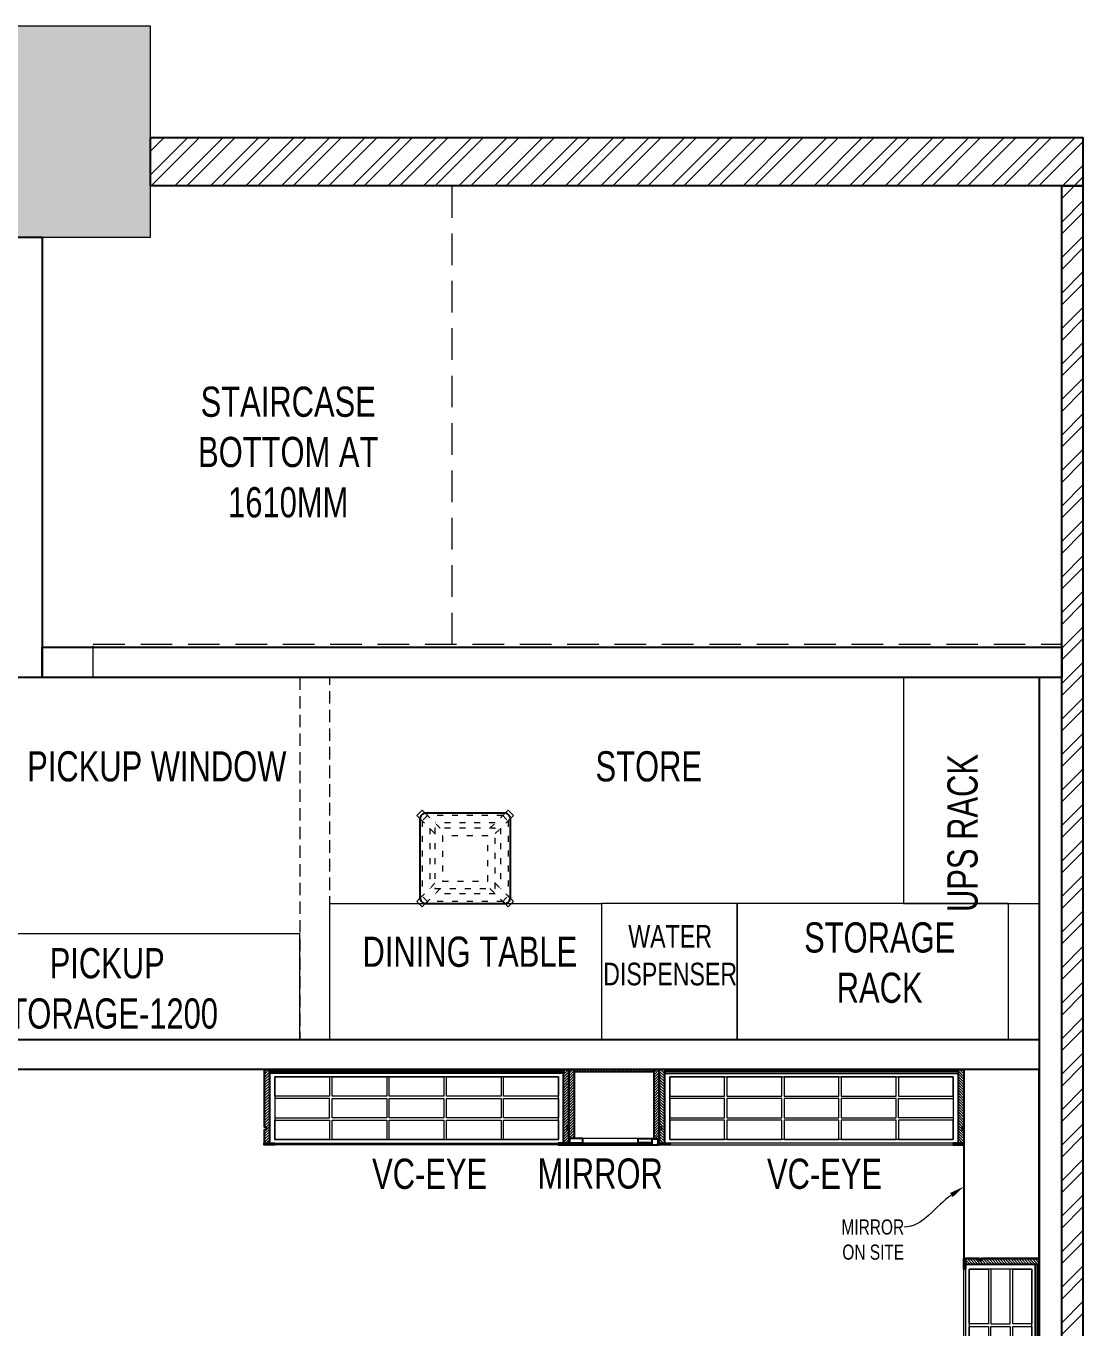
# Model space of a CAD drawing. Header units: feet. Extents: x 3370792 to 3381007, y -5461379 to -5451456.
# Drawn here: x 3376197 to 3379702, y -5455773 to -5451456 of the extents above; entities that cross this region are included whole.
import ezdxf
from ezdxf import colors
from ezdxf.entities.mleader import LeaderData, LeaderLine
from ezdxf.math import Vec2, Vec3

# ---------------------------------------------------------------- set-up
doc = ezdxf.new("R2010")
doc.units = ezdxf.units.FT
doc.header["$LTSCALE"] = 33
doc.header["$MEASUREMENT"] = 0
for name, pattern in [('a_p6_plan_L18$0$HIDDEN', [0.375, 0.25, -0.125]), ('ACAD_ISO03W100', [30, 12, -18]), ('HIDDEN2', [4.7625, 3.175, -1.5875])]:
    doc.linetypes.add(name, pattern=pattern)
for name, color, linetype, lineweight in [('A-RCC COLUMN-HATCH', 253, 'Continuous', 9), ('A-WALL HATCH', 251, 'Continuous', 0), ('Column', 243, 'Continuous', 9), ('LENS-CURTAIN', 5, 'a_p6_plan_L18$0$HIDDEN', 9), ('LENS-PARTITION', 21, 'Continuous', 25), ('LENS-TEXT', 31, 'Continuous', 5), ('LENS_DIMENSION', 193, 'Continuous', 0), ('LENS_PARTITION', 21, 'Continuous', 25), ('LENS_TEXT', 31, 'Continuous', 5), ('LK-FF&E WALL', 1, 'Continuous', 9), ('LN-ELEVATION-1', 81, 'Continuous', 25), ('LN-ELEVATION-2', 103, 'Continuous', 20), ('LN-ELEVATION-3', 125, 'Continuous', 18), ('LN-ELEVATION-4', 145, 'Continuous', 13), ('LN-ELEVATION-5', 167, 'Continuous', 5), ('LN-HATCH', 251, 'Continuous', 0), ('PLANO-TXT', 252, 'Continuous', 5), ('Steps', 4, 'Continuous', 9)]:
    doc.layers.add(name, color=color, linetype=linetype, lineweight=lineweight)
doc.layers.add('A-WALL', color=1, linetype='Continuous')
doc.styles.add('LK TXT', font='GILC____.TTF', dxfattribs={"height": 100})
doc.styles.get("Standard").update_dxf_attribs({"font": 'GILC____.TTF'})
pattern_1 = [(45, (7858558.917, 3503823.203), (-4.4901280605, 4.4901280605), [])]

# ---------------------------------------------------------------- blocks, each defined once
blk = doc.blocks.new('A$C5521f6e5')
at = {"layer": 'A-RCC COLUMN-HATCH', "ltscale": 10}
h = blk.add_hatch(color=256, dxfattribs=at)
h.dxf.hatch_style = 1
h.paths.add_polyline_path([(-3752, -330), (-3092, -330), (-3092, 370), (-3752, 370)])
at = {"layer": 'A-WALL HATCH'}
h = blk.add_hatch(dxfattribs=at)
h.set_pattern_fill('ANSI32', color=256, scale=222)
h.set_pattern_definition([(45, (-3283462.26, 5452018.42), (-58.8666395, 58.8666395), []), (45, (-3283423.02, 5452018.42), (-58.8666395, 58.8666395), [])])
h.paths.add_polyline_path([(-70, -160), (0, -160), (0, -9207), (-70, -9207)])
h.paths.add_polyline_path([(0, -160), (-3092, -160), (-3092, 0), (0, 0)])
h.paths.add_polyline_path([(-7572, 210), (-7642, 210), (-7642, -9207), (-7572, -9207)])
h.paths.add_polyline_path([(-3752, 210), (-7642, 210), (-7642, 370), (-3752, 370)])
at = {"layer": 'A-WALL'}
for points in [[(0, -160), (-3092, -160), (-3092, 0), (0, 0)], [(-70, -160), (0, -160), (0, -9207), (-70, -9207)]]:
    blk.add_lwpolyline(points, close=True, dxfattribs=at)
at = {"layer": 'Column'}
blk.add_lwpolyline([(-3752, -330), (-3092, -330), (-3092, 370), (-3752, 370)], close=True, dxfattribs=at)
at = {"layer": 'Steps', "linetype": 'HIDDEN2'}
for p, q in [((-2092, -1680), (-2092, -160)), ((-3282, -1790), (-3282, -1680)), ((-3282, -1680), (-70, -1680)), ((-3552, -1790), (-3282, -1790)), ((-3282, -1790), (-70, -1790))]:
    blk.add_line(p, q, dxfattribs=at)
at = {"layer": 'LENS_TEXT', "linetype": 'Continuous', "ltscale": 3, "insert": (-2635.5, -1043.1), "char_height": 100, "width": 835.528, "attachment_point": 5, "style": 'LK TXT'}
blk.add_mtext('{\\C7;STAIRCASE BOTTOM AT 1610MM}', dxfattribs=at)
blk = doc.blocks.new('VC HD 1010')
at = {"layer": 'LN-HATCH', "ltscale": 0.5}
h = blk.add_hatch(dxfattribs=at)
h.set_pattern_fill('ANSI31', color=256, scale=2)
h.set_pattern_definition([(45, (3761554.586, 1795022.936), (-4.490128061, 4.490128061), [])])
h.paths.add_polyline_path([(-505.2, 24), (-505.2, -166), (-499.2, -166), (-499.2, -176), (-505.2, -176), (-505.2, -220), (-487.2, -220), (-487.2, 24)])
h = blk.add_hatch(dxfattribs=at)
h.set_pattern_fill('ANSI31', color=256, scale=2)
h.set_pattern_definition(pattern_1)
h.paths.add_polyline_path([(504.8, 24), (504.8, -166), (498.8, -166), (498.8, -176), (504.8, -176), (504.8, -220), (486.8, -220), (486.8, 24)])
h = blk.add_hatch(dxfattribs=at)
h.set_pattern_fill('ANSI31', color=256, scale=2)
h.set_pattern_definition([(45, (7858741.917, 3503823.203), (-4.4901280605, 4.4901280605), [])])
h.paths.add_polyline_path([(-470.2, -220), (-470.2, -226), (-505.2, -226), (-505.2, -220)])
h = blk.add_hatch(dxfattribs=at)
h.set_pattern_fill('ANSI31', color=256, scale=2)
h.set_pattern_definition(pattern_1)
h.paths.add_polyline_path([(476.8, -220), (476.8, -226), (511.8, -226), (511.8, -220)])
at = {"layer": 'LN-ELEVATION-1', "ltscale": 0.5}
for points in [[(-505.2, 24), (-505.2, -166), (-499.2, -166), (-499.2, -176), (-505.2, -176), (-505.2, -220), (-487.2, -220), (-487.2, 24)], [(486.8, 12), (-487.2, 12), (-487.2, 18), (486.8, 18)], [(504.8, 24), (504.8, -166), (498.8, -166), (498.8, -176), (504.8, -176), (504.8, -220), (486.8, -220), (486.8, 24)], [(-470.2, -220), (-470.2, -226), (-505.2, -226), (-505.2, -220)], [(469.8, -220), (469.8, -226), (504.8, -226), (504.8, -220)]]:
    blk.add_lwpolyline(points, close=True, dxfattribs=at)
at = {"layer": 'LN-ELEVATION-2', "ltscale": 0.5}
blk.add_lwpolyline([(470.2, 0), (-470.2, 0), (-470.2, -208), (470.2, -208)], close=True, dxfattribs=at)
at = {"layer": 'LN-ELEVATION-3', "ltscale": 0.5}
for p, q in [((-487.2, 24), (486.8, 24)), ((-470.2, -220), (469.8, -220)), ((469.8, -226), (-470.2, -226))]:
    blk.add_line(p, q, dxfattribs=at)
for points in [[(-470.2, 0), (-288.5, 0), (-288.5, -64), (-470.2, -64)], [(-280.5, 0), (-98.8, 0), (-98.8, -64), (-280.5, -64)], [(-90.8, 0), (90.8, 0), (90.8, -64), (-90.8, -64)], [(98.8, 0), (280.5, 0), (280.5, -64), (98.8, -64)], [(288.5, 0), (470.2, 0), (470.2, -64), (288.5, -64)], [(-470.2, -136), (-288.5, -136), (-288.5, -72), (-470.2, -72)], [(-280.5, -72), (-98.8, -72), (-98.8, -136), (-280.5, -136)], [(-90.8, -72), (90.8, -72), (90.8, -136), (-90.8, -136)], [(98.8, -72), (280.5, -72), (280.5, -136), (98.8, -136)], [(288.5, -72), (470.2, -72), (470.2, -136), (288.5, -136)], [(-470.2, -144), (-288.5, -144), (-288.5, -208), (-470.2, -208)], [(-280.5, -144), (-98.8, -144), (-98.8, -208), (-280.5, -208)], [(-90.8, -144), (90.8, -144), (90.8, -208), (-90.8, -208)], [(98.8, -144), (280.5, -144), (280.5, -208), (98.8, -208)], [(288.5, -144), (470.2, -144), (470.2, -208), (288.5, -208)]]:
    blk.add_lwpolyline(points, close=True, dxfattribs=at)
blk = doc.blocks.new('CLENS 600 TYPE 6')
at = {"layer": 'LN-ELEVATION-1', "ltscale": 0.5}
blk.add_lwpolyline([(130, -225), (-130, -225, -0.414214), (-150, -205), (-150, 55, -0.414214), (-130, 75), (130, 75, -0.414214), (150, 55), (150, -205, -0.414214)], format="xyb", close=True, dxfattribs=at)
at = {"layer": 'LN-ELEVATION-3', "linetype": 'ACAD_ISO03W100', "ltscale": 0.05}
for p, q in [((-100, 7.3), (-142.4, 49.7)), ((-142.4, -199.7), (-142.4, 49.7)), ((-82.3, 25), (-124.7, 67.4)), ((124.7, 67.4), (-124.7, 67.4)), ((82.3, 25), (124.7, 67.4)), ((100, 7.3), (142.4, 49.7)), ((142.4, -199.7), (142.4, 49.7)), ((-117.4, -174.7), (-117.4, 24.7)), ((99.7, 42.4), (-99.7, 42.4)), ((117.4, -174.7), (117.4, 24.7)), ((-100, -157.3), (-142.4, -199.7)), ((100, -157.3), (142.4, -199.7)), ((-82.3, -175), (-124.7, -217.4)), ((99.7, -192.4), (-99.7, -192.4)), ((82.3, -175), (124.7, -217.4)), ((124.7, -217.4), (-124.7, -217.4))]:
    blk.add_line(p, q, dxfattribs=at)
for points in [[(-132.2, 74.9), (-124.7, 67.4), (-142.4, 49.7), (-149.9, 57.2)], [(132.2, 74.9), (124.7, 67.4), (142.4, 49.7), (149.9, 57.2)], [(-132.2, -224.9), (-124.7, -217.4), (-142.4, -199.7), (-149.9, -207.2)], [(132.2, -224.9), (124.7, -217.4), (142.4, -199.7), (149.9, -207.2)]]:
    blk.add_lwpolyline(points, dxfattribs=at)
for points in [[(100, -175), (-100, -175), (-100, 25), (100, 25)], [(75, -150), (-75, -150), (-75, 0), (75, 0)]]:
    blk.add_lwpolyline(points, close=True, dxfattribs=at)
at = {"layer": 'LN-ELEVATION-5', "ltscale": 0.5}
for points in [[(-149.9, 57.2), (-160.1, 67.4), (-142.4, 85.1), (-132.2, 74.9)], [(149.9, 57.2), (160.1, 67.4), (142.4, 85.1), (132.2, 74.9)], [(-149.9, -207.2), (-160.1, -217.4), (-142.4, -235.1), (-132.2, -224.9)], [(149.9, -207.2), (160.1, -217.4), (142.4, -235.1), (132.2, -224.9)]]:
    blk.add_lwpolyline(points, dxfattribs=at)
blk = doc.blocks.new('MIRROR')
at = {"layer": 'LN-HATCH', "ltscale": 0.5}
h = blk.add_hatch(dxfattribs=at)
h.set_pattern_fill('ANSI31', color=256, scale=2)
h.set_pattern_definition([(45, (4060433.7416, 1708720.787), (-4.4901280605, 4.4901280605), [])])
h.paths.add_polyline_path([(212.9, 101.3), (230.9, 101.3), (230.9, -127.7), (212.9, -127.7)])
h.paths.add_polyline_path([(230.9, 95.3), (494.9, 95.3), (494.9, 101.3), (230.9, 101.3)])
h.paths.add_polyline_path([(512.9, 101.3), (494.9, 101.3), (494.9, -127.7), (512.9, -127.7)])
at = {"layer": 'Defpoints'}
blk.add_lwpolyline([(512.9, 101.3), (212.9, 101.3), (212.9, -148.7), (512.9, -148.7)], close=True, dxfattribs=at)
at = {"layer": 'LN-ELEVATION-1'}
for points in [[(212.9, 101.3), (230.9, 101.3), (230.9, -127.7), (212.9, -127.7)], [(230.9, 95.3), (494.9, 95.3), (494.9, 101.3), (230.9, 101.3)], [(512.9, 101.3), (494.9, 101.3), (494.9, -127.7), (512.9, -127.7)], [(259.9, -141.7), (259.9, -127.7), (214.9, -127.7), (214.9, -148.7), (223.9, -148.7), (223.9, -147.2), (216.4, -147.2), (216.4, -141.7)], [(442.9, -141.7), (442.9, -127.7), (487.9, -127.7), (487.9, -148.7), (478.9, -148.7), (478.9, -147.2), (486.4, -147.2), (486.4, -141.7)], [(504.9, -148.7), (504.9, -147.2), (509.4, -147.2), (509.4, -129.2), (487.9, -129.2), (487.9, -127.7), (510.9, -127.7), (510.9, -148.7)]]:
    blk.add_lwpolyline(points, close=True, dxfattribs=at)
at = {"layer": 'LN-ELEVATION-2'}
blk.add_lwpolyline([(259.9, -141.7), (442.9, -141.7), (442.9, -127.7), (259.9, -127.7)], close=True, dxfattribs=at)
at = {"layer": 'LN-ELEVATION-2', "color": 4, "lineweight": 0}
blk.add_lwpolyline([(216.4, -141.7), (486.4, -141.7), (486.4, -147.2), (216.4, -147.2)], close=True, dxfattribs=at)
at = {"layer": 'LN-ELEVATION-4', "ltscale": 0.5}
blk.add_line((478.9, -148.7), (223.9, -148.7), dxfattribs=at)

msp = doc.modelspace()

# ---------------------------------------------------------------- linework, layer by layer
at = {"layer": 'LENS-CURTAIN', "ltscale": 5}
msp.add_lwpolyline([(3377204.7, -5454815.7), (3377204.7, -5453615.7), (3377104.7, -5453615.7), (3377104.7, -5454815.7)], close=True, dxfattribs=at)
at = {"layer": 'LENS-PARTITION'}
for points in [[(3379631.7, -5453615.7), (3376249.7, -5453615.7), (3376249.7, -5453515.7), (3379631.7, -5453515.7)], [(3379556.7, -5454915.7), (3375454.7, -5454915.7), (3375454.7, -5454815.7), (3379556.7, -5454815.7)], [(3379306.7, -5455542.7), (3379556.7, -5455542.7), (3379556.7, -5454915.7), (3379306.7, -5454915.7)]]:
    msp.add_lwpolyline(points, close=True, dxfattribs=at)
at = {"layer": 'LENS_PARTITION'}
for points in [[(3376249.7, -5453615.7), (3376149.7, -5453615.7), (3376149.7, -5452155.7), (3376249.7, -5452155.7)], [(3379556.7, -5461032.7), (3379631.7, -5461032.7), (3379631.7, -5453615.7), (3379556.7, -5453615.7)]]:
    msp.add_lwpolyline(points, close=True, dxfattribs=at)
at = {"layer": 'LK-FF&E WALL'}
for points in [[(3379106.7, -5453615.7), (3379106.7, -5454365.7), (3379556.7, -5454365.7), (3379556.7, -5453615.7)], [(3378104.7, -5454815.7), (3377204.7, -5454815.7), (3377204.7, -5454365.7), (3378104.7, -5454365.7)], [(3378104.7, -5454815.7), (3378554.7, -5454815.7), (3378554.7, -5454365.7), (3378104.7, -5454365.7)], [(3379454.7, -5454365.7), (3378554.7, -5454365.7), (3378554.7, -5454815.7), (3379454.7, -5454815.7)], [(3377104.7, -5454815.7), (3377104.7, -5454465.7), (3375904.7, -5454465.7), (3375904.7, -5454815.7)]]:
    msp.add_lwpolyline(points, close=True, dxfattribs=at)

# ---------------------------------------------------------------- block references
at = {"layer": 'LENS_DIMENSION'}
msp.add_blockref('A$C5521f6e5', (3379701.7, -5451825.7), dxfattribs=at)
at = {"layer": 'LK-FF&E WALL', "xscale": -1, "rotation": 180}
msp.add_blockref('CLENS 600 TYPE 6', (3377652.9, -5454290.7), dxfattribs=at)
at = {"layer": 'LK-FF&E WALL'}
for name, p in [('VC HD 1010', (3377491.9, -5454939.7)), ('MIRROR', (3377783.8, -5455017.1))]:
    msp.add_blockref(name, p, dxfattribs=at)
at = {"layer": 'LK-FF&E WALL', "xscale": -1}
msp.add_blockref('VC HD 1010', (3378801.6, -5454939.7), dxfattribs=at)
at = {"layer": 'LK-FF&E WALL', "rotation": 270}
msp.add_blockref('VC HD 1010', (3379532.7, -5456047.9), dxfattribs=at)

# ---------------------------------------------------------------- texts
at = {"layer": 'LENS-TEXT', "color": 0, "linetype": 'Continuous', "ltscale": 3, "insert": (3379302.9, -5454131.6), "char_height": 100, "attachment_point": 5, "rotation": 90, "style": 'LK TXT'}
msp.add_mtext_dynamic_manual_height_columns('UPS RACK', width=1099.487, gutter_width=1, heights=[0], dxfattribs=at)
at = {"layer": 'LENS-TEXT', "color": 0, "linetype": 'Continuous', "ltscale": 3, "attachment_point": 5, "style": 'LK TXT'}
for s, width, gutter_width, insert, char_height in [('STORAGE \\PRACK', 1099.487, 1, (3379027.5, -5454561.9), 100), ('DINING TABLE  ', 783.964, 1, (3377668.4, -5454525.9), 100), ('WATER \\PDISPENSER', 264.162, 0.75, (3378332.7, -5454537.1), 75), (' PICKUP STORAGE-1200', 1099.487, 1, (3376451.6, -5454647.3), 100)]:
    msp.add_mtext_dynamic_manual_height_columns(s, width=width, gutter_width=gutter_width, heights=[0], dxfattribs=dict(at, insert=insert, char_height=char_height))
at = {"layer": 'LENS_TEXT', "linetype": 'Continuous', "ltscale": 3, "char_height": 100, "attachment_point": 5}
for s, insert in [('PICKUP WINDOW', (3376630.3, -5453911.1)), ('STORE', (3378261.8, -5453911.1))]:
    msp.add_mtext_dynamic_manual_height_columns(s, width=930.495, gutter_width=1, heights=[0], dxfattribs=dict(at, insert=insert))
at = {"layer": 'LENS_TEXT', "linetype": 'Continuous', "ltscale": 3, "insert": (3378100.6, -5455261.4, -23744), "char_height": 100, "width": 324.474, "attachment_point": 5, "style": 'LK TXT'}
msp.add_mtext('{\\C7;MIRROR}', dxfattribs=at)
at = {"layer": 'PLANO-TXT', "linetype": 'Continuous', "ltscale": 3, "char_height": 100, "width": 149.547, "attachment_point": 5, "style": 'LK TXT'}
for insert in [(3377535.1, -5455262.2, -23744), (3378844.7, -5455262.2, -23744)]:
    msp.add_mtext('VC-EYE', dxfattribs=dict(at, insert=insert))

# ---------------------------------------------------------------- leaders
at = {"layer": 'LENS-TEXT', "color": 7}
ml = msp.add_multileader_mtext('Standard', dxfattribs=at)
ml.set_content('\\pxqr,t3;{\\C0;MIRROR ON SITE}', color=1)
ml.set_leader_properties(color=256, linetype='ByLayer', lineweight=-1)
ml.build(insert=Vec2(0, 0))
ml.multileader.update_dxf_attribs({"leader_type": 2, "dogleg_length": 0.36, "arrow_head_size": 50})
ctx = ml.context
ctx.base_point, ctx.char_height, ctx.arrow_head_size, ctx.landing_gap_size, ctx.plane_origin = Vec3(3378942.1, -5455438.2), 50, 50, 0.09, Vec3(3379781.1, -5454975.6)
ctx.text_align_type = 2
notes = []
notes.append((ctx, [(0, (1, 1, 0), (3379109.1, -5455438.2), (-1, 0), 0.36, [(0, [(3379306.7, -5455304.1)], 0, [])])]))
ctx.mtext.insert, ctx.mtext.width, ctx.mtext.alignment, ctx.mtext.flow_direction = Vec3(3379108.7, -5455412.9), 237.261, 3, 5
for ctx, leaders in notes:
    for number, flags, end, landing, length, lines in leaders:
        leader = LeaderData()
        leader.index, (leader.has_last_leader_line, leader.has_dogleg_vector, leader.attachment_direction) = number, flags
        leader.last_leader_point, leader.dogleg_vector, leader.dogleg_length = Vec3(end), Vec3(landing), length
        for number, points, colour, breaks in lines:
            line = LeaderLine()
            line.index, line.vertices, line.color, line.breaks = number, Vec3.list(points), colors.encode_raw_color(colour), breaks
            leader.lines.append(line)
        ctx.leaders.append(leader)

doc.saveas('drawing.dxf')
